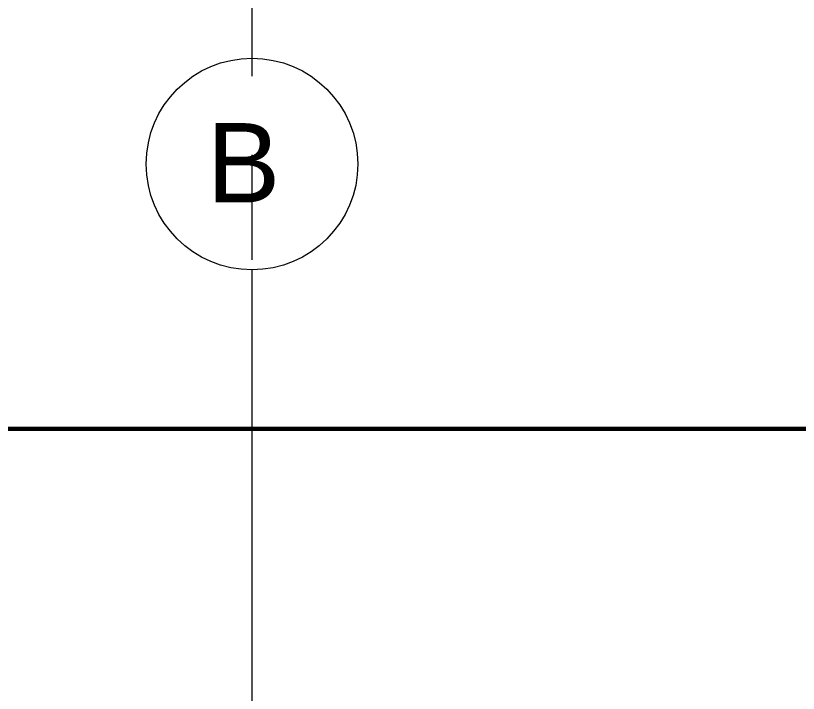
# Model space of a CAD drawing. Header units: inches. Extents: x 841 to 14369, y -4386 to -3225.
# Drawn here: x 6519.9 to 6697.4, y -3711.1 to -3557.4 of the extents above; entities that cross this region are included whole.
import ezdxf
from ezdxf.xclip import XClip

# ---------------------------------------------------------------- set-up
doc = ezdxf.new("R2010")
doc.units = ezdxf.units.IN
doc.header["$MEASUREMENT"] = 0
doc.header["$XCLIPFRAME"] = 0
doc.linetypes.add('NBK_CenterX2', pattern=[1.083333, 0.666667, -0.125, 0.166667, -0.125])
doc.layers.get('Defpoints').update_dxf_attribs({"color": 250, "lineweight": 0})
doc.layers.add('!Gridline', color=112, linetype='NBK_CenterX2', lineweight=5)
doc.layers.add('S-GRID-IDEN', color=1, linetype='Continuous', lineweight=9)
doc.styles.add('Arial_1', font='arial.ttf', dxfattribs={"height": 18})

# ---------------------------------------------------------------- blocks, each defined once
blk = doc.blocks.new('Grid - Grid Head - 1_2_ Circle-1591862-BUILDING ELEVATION - EAST')
at = {"layer": 'S-GRID-IDEN'}
blk.add_circle((813.21, 1599.69), 24, dxfattribs=at)
blk = doc.blocks.new('A$C5F5E0350')
blk.add_line((-228, -364.16), (-228, 165.69))
at = {"layer": 'S-GRID-IDEN'}
blk.add_blockref('Grid - Grid Head - 1_2_ Circle-1591862-BUILDING ELEVATION - EAST', (-1041.21, -1410), dxfattribs=at)
at = {"style": 'Arial_1'}
blk.add_text('B', height=18, dxfattribs=at).set_placement((-238.34, 180.98))
blk = doc.blocks.new('GRID_ELEV EAST_E')
at = {"layer": '!Gridline'}
blk.add_line((7.7621, -3.0856, 0.1664), (7.7621, 12.209, -9.4452), dxfattribs=at)

msp = doc.modelspace()

# ---------------------------------------------------------------- linework, layer by layer
at = {"layer": 'Defpoints', "color": 2, "const_width": 1}
msp.add_lwpolyline([(5267.32, -3651.07), (11124.33, -3651.07), (11124.33, -4190.12), (5267.32, -4190.12)], close=True, dxfattribs=at)

# ---------------------------------------------------------------- block references
ref = msp.add_blockref('GRID_ELEV EAST_E', (5464.64, -4992.32), dxfattribs=dict(xscale=142.857142857143, yscale=142.857142857143, zscale=142.857142857143))
XClip(ref).set_block_clipping_path([(-32.9321670538, 5.6154180436), (60.0743516113, 14.8345927078)])
at = {"layer": 'Defpoints', "color": 1}
msp.add_blockref('A$C5F5E0350', (6801.5, -3780.72), dxfattribs=at)

doc.saveas('drawing.dxf')
